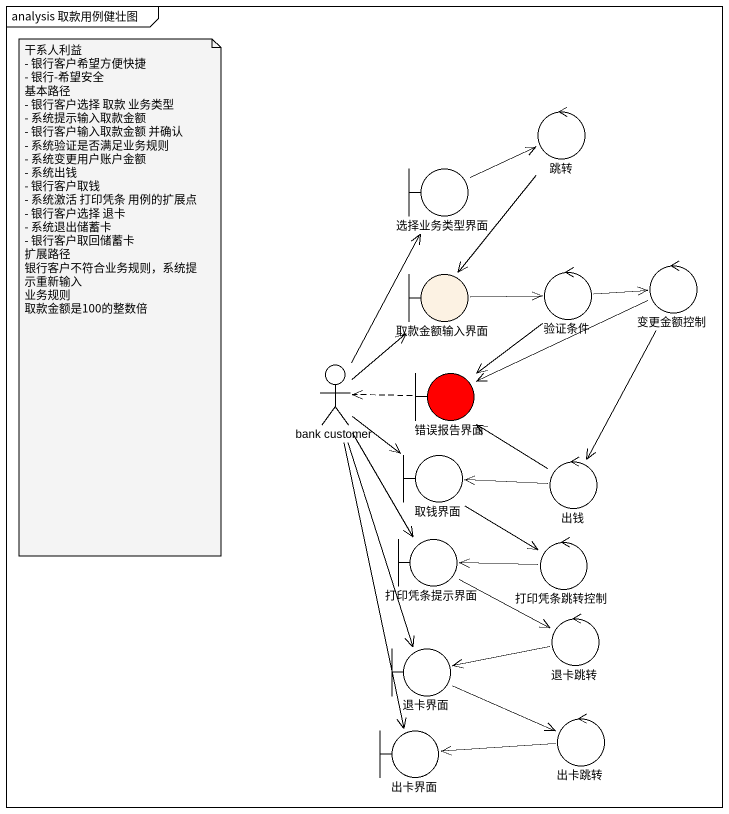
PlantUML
@startuml
mainframe analysis 取款用例健壮图
control 跳转
boundary 选择业务类型界面
boundary 取款金额输入界面 #FCF2E3
control 验证条件
control 变更金额控制
actor "bank customer" as bank_customer
boundary 错误报告界面 #FF0000
boundary 取钱界面
control 出钱
boundary 打印凭条提示界面
control 打印凭条跳转控制
control 退卡跳转
boundary 退卡界面
control 出卡跳转
boundary 出卡界面
跳转 --> 取款金额输入界面
选择业务类型界面 -right-> 跳转
取款金额输入界面 -right-> 验证条件
验证条件 -right-> 变更金额控制
验证条件 --> 错误报告界面
变更金额控制 -left-> 错误报告界面
变更金额控制 --> 出钱
bank_customer -up-> 选择业务类型界面
bank_customer -up-> 取款金额输入界面
bank_customer --> 取钱界面
bank_customer --> 打印凭条提示界面
bank_customer --> 退卡界面
bank_customer --> 出卡界面
错误报告界面 .left.> bank_customer
取钱界面 --> 打印凭条跳转控制
出钱 -up-> 错误报告界面
出钱 -left-> 取钱界面
打印凭条提示界面 -right-> 退卡跳转
打印凭条跳转控制 -left-> 打印凭条提示界面
退卡跳转 -left-> 退卡界面
退卡界面 -right-> 出卡跳转
出卡跳转 -left-> 出卡界面
note as N1
  干系人利益
  - 银行客户希望方便快捷
  - 银行-希望安全
  基本路径
  - 银行客户选择 取款 业务类型
  - 系统提示输入取款金额
  - 银行客户输入取款金额 并确认
  - 系统验证是否满足业务规则
  - 系统变更用户账户金额
  - 系统出钱
  - 银行客户取钱
  - 系统激活 打印凭条 用例的扩展点
  - 银行客户选择 退卡
  - 系统退出储蓄卡
  - 银行客户取回储蓄卡
  扩展路径
  银行客户不符合业务规则，系统提示重新输入
  业务规则
  取款金额是100的整数倍
end note
@enduml
